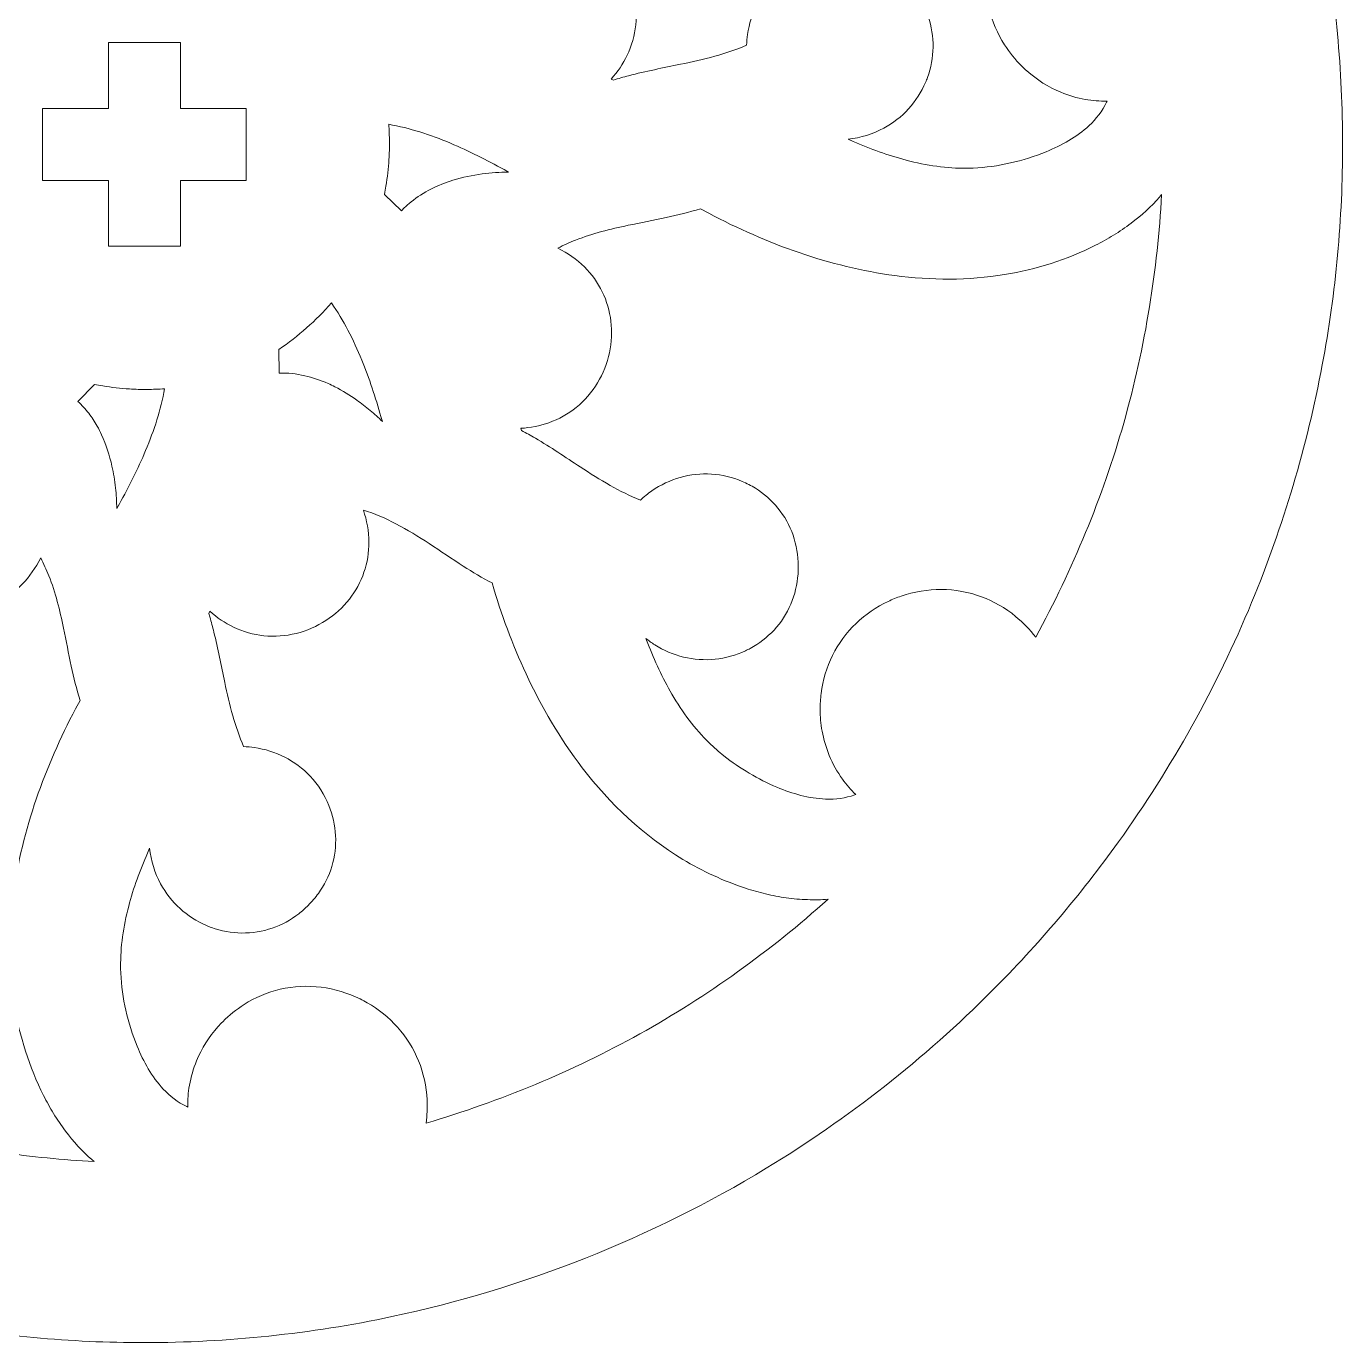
# Model space of a CAD drawing. Header units: millimetres. Extents: x -1799 to 1800, y -574 to 576.
# Drawn here: x 538.3 to 648.1, y -516.1 to -406.3 of the extents above; entities that cross this region are included whole.
import ezdxf

# ---------------------------------------------------------------- set-up
doc = ezdxf.new("R2010")
doc.units = ezdxf.units.MM
doc.header["$MEASUREMENT"] = 0
doc.layers.add('Layer 1', color=7, linetype='Continuous')

msp = doc.modelspace()

# ---------------------------------------------------------------- linework, layer by layer
at = {"layer": 'Layer 1', "color": 250, "lineweight": 20}
for points, knots in [([(466.8583, -357.9063), (462.413, -364.1002), (458.6554, -370.8488), (455.7357, -377.8915), (455.7357, -377.8915), (453.0952, -384.2611), (451.1089, -390.9419), (449.8415, -397.7197), (449.8415, -397.7197), (448.709, -403.7761), (448.1392, -409.9643), (448.1431, -416.1257), (448.1431, -416.1257), (448.147, -422.2782), (448.7227, -428.4564), (449.8566, -434.5035), (449.8566, -434.5035), (451.1328, -441.3094), (453.1302, -448.0177), (455.7841, -454.4134), (455.7841, -454.4134), (458.6612, -461.347), (462.3461, -467.9963), (466.7009, -474.1108), (466.7009, -474.1108), (469.9316, -478.647), (473.5552, -482.9271), (477.4956, -486.8626), (477.4956, -486.8626), (481.3402, -490.7023), (485.5095, -494.2425), (489.9239, -497.4107), (489.9239, -497.4107), (496.1177, -501.8559), (502.8663, -505.6134), (509.9089, -508.533), (509.9089, -508.533), (516.2785, -511.1736), (522.9594, -513.1598), (529.7371, -514.4272), (529.7371, -514.4272), (535.7935, -515.5598), (541.9817, -516.1296), (548.1431, -516.1257), (548.1431, -516.1257), (555.0676, -516.1213), (562.0287, -515.3909), (568.8031, -513.9567), (568.8031, -513.9567), (579.761, -511.6368), (590.4695, -507.3929), (600.0418, -501.5767), (600.0418, -501.5767), (606.8669, -497.4297), (613.2364, -492.4238), (618.8799, -486.7732), (618.8799, -486.7732), (622.7201, -482.9281), (626.2607, -478.7584), (629.4291, -474.3433), (629.4291, -474.3433), (633.8739, -468.1499), (637.631, -461.4019), (640.5504, -454.3599), (640.5504, -454.3599), (643.191, -447.9903), (645.1772, -441.3095), (646.4446, -434.5318), (646.4446, -434.5318), (647.5772, -428.4753), (648.147, -422.2871), (648.1431, -416.1257), (648.1431, -416.1257), (648.1392, -409.9731), (647.5635, -403.7949), (646.4296, -397.7478), (646.4296, -397.7478), (645.1534, -390.9419), (643.156, -384.2337), (640.502, -377.8379), (640.502, -377.8379), (637.6248, -370.9041), (633.9397, -364.2544), (629.5846, -358.1396), (629.5846, -358.1396), (626.3541, -353.6038), (622.7307, -349.324), (618.7906, -345.3889), (618.7906, -345.3889), (614.9463, -341.5494), (610.7774, -338.0095), (606.3633, -334.8415), (606.3633, -334.8415), (600.1692, -330.396), (593.4203, -326.6382), (586.3772, -323.7184), (586.3772, -323.7184), (580.0077, -321.0778), (573.3269, -319.0915), (566.5491, -317.8241), (566.5491, -317.8241), (560.4927, -316.6916), (554.3045, -316.1218), (548.1431, -316.1257), (548.1431, -316.1257), (541.9906, -316.1295), (535.8124, -316.7053), (529.7653, -317.8392), (529.7653, -317.8392), (522.9594, -319.1154), (516.2511, -321.1128), (509.8554, -323.7667), (509.8554, -323.7667), (502.9215, -326.644), (496.2718, -330.3291), (490.157, -334.6842), (490.157, -334.6842), (485.6211, -337.9148), (481.3414, -341.5381), (477.4062, -345.4783), (477.4062, -345.4783), (473.5665, -349.3228), (470.0264, -353.4919), (466.8583, -357.9063)], [0, 0, 0, 0, 0.03125, 0.03125, 0.03125, 0.03125, 0.0625, 0.0625, 0.0625, 0.0625, 0.09375, 0.09375, 0.09375, 0.09375, 0.125, 0.125, 0.125, 0.125, 0.15625, 0.15625, 0.15625, 0.15625, 0.1875, 0.1875, 0.1875, 0.1875, 0.21875, 0.21875, 0.21875, 0.21875, 0.25, 0.25, 0.25, 0.25, 0.28125, 0.28125, 0.28125, 0.28125, 0.3125, 0.3125, 0.3125, 0.3125, 0.34375, 0.34375, 0.34375, 0.34375, 0.375, 0.375, 0.375, 0.375, 0.40625, 0.40625, 0.40625, 0.40625, 0.4375, 0.4375, 0.4375, 0.4375, 0.46875, 0.46875, 0.46875, 0.46875, 0.5, 0.5, 0.5, 0.5, 0.53125, 0.53125, 0.53125, 0.53125, 0.5625, 0.5625, 0.5625, 0.5625, 0.59375, 0.59375, 0.59375, 0.59375, 0.625, 0.625, 0.625, 0.625, 0.65625, 0.65625, 0.65625, 0.65625, 0.6875, 0.6875, 0.6875, 0.6875, 0.71875, 0.71875, 0.71875, 0.71875, 0.75, 0.75, 0.75, 0.75, 0.78125, 0.78125, 0.78125, 0.78125, 0.8125, 0.8125, 0.8125, 0.8125, 0.84375, 0.84375, 0.84375, 0.84375, 0.875, 0.875, 0.875, 0.875, 0.90625, 0.90625, 0.90625, 0.90625, 0.9375, 0.9375, 0.9375, 0.9375, 1, 1, 1, 1]), ([(584.7444, -387.1118), (587.3326, -386.3544), (589.8769, -385.4149), (592.3213, -384.2761), (592.3213, -384.2761), (595.0819, -382.99), (597.7424, -381.4349), (600.1602, -379.5832), (600.1602, -379.5832), (603.1649, -377.2818), (605.8587, -374.4356), (607.8097, -371.1925), (607.8097, -371.1925), (608.8003, -369.5457), (609.6149, -367.7792), (610.2195, -365.9551), (610.2195, -365.9551), (610.4004, -365.4092), (610.5595, -364.8556), (610.6936, -364.2965), (610.6936, -364.2965), (610.8316, -363.7208), (610.9434, -363.1381), (611.0253, -362.5518), (611.0253, -362.5518), (611.1756, -361.4746), (611.2248, -360.3768), (611.1539, -359.2915), (611.1539, -359.2915), (611.1539, -359.2915), (611.137, -359.0605), (611.137, -359.0605), (611.137, -359.0605), (613.2315, -361.4034), (615.2124, -363.854), (617.0525, -366.4017), (617.0525, -366.4017), (618.9912, -369.086), (620.7792, -371.8864), (622.3923, -374.7781), (622.3923, -374.7781), (623.9991, -377.6584), (625.4378, -380.6387), (626.6987, -383.6864), (626.6987, -383.6864), (627.9051, -386.6026), (628.9527, -389.5888), (629.8456, -392.6158), (629.8456, -392.6158), (629.1702, -392.528), (628.4839, -392.4992), (627.8039, -392.5377), (627.8039, -392.5377), (626.7017, -392.6), (625.5935, -392.8458), (624.5736, -393.2685), (624.5736, -393.2685), (623.5527, -393.6915), (622.5932, -394.3024), (621.7735, -395.0436), (621.7735, -395.0436), (620.9665, -395.7733), (620.2722, -396.6471), (619.7373, -397.5945), (619.7373, -397.5945), (619.6401, -397.7665), (619.5479, -397.9413), (619.4608, -398.1186), (619.4608, -398.1186), (618.9603, -399.1365), (618.6233, -400.2523), (618.4825, -401.3778), (618.4825, -401.3778), (618.3416, -402.505), (618.3955, -403.6743), (618.6498, -404.7814), (618.6498, -404.7814), (618.8951, -405.8492), (619.3345, -406.8877), (619.924, -407.8113), (619.924, -407.8113), (620.3329, -408.452), (620.8184, -409.0484), (621.3562, -409.5856), (621.3562, -409.5856), (621.4973, -409.7264), (621.6426, -409.8632), (621.7918, -409.9955), (621.7918, -409.9955), (622.6253, -410.7345), (623.5946, -411.3431), (624.6233, -411.7706), (624.6233, -411.7706), (625.2791, -412.0432), (625.9685, -412.2467), (626.6678, -412.3702), (626.6678, -412.3702), (627.2646, -412.4756), (627.8746, -412.5238), (628.4805, -412.5106), (628.4805, -412.5106), (628.4805, -412.5106), (628.4422, -412.5956), (628.4422, -412.5956), (628.4422, -412.5956), (628.1005, -413.3361), (627.5756, -414.0005), (626.9784, -414.5557), (626.9784, -414.5557), (625.957, -415.5052), (624.6958, -416.2032), (623.4055, -416.7318), (623.4055, -416.7318), (621.4786, -417.5212), (619.3902, -418.0015), (617.3103, -418.1005), (617.3103, -418.1005), (617.1383, -418.1087), (616.9662, -418.1138), (616.7941, -418.1153), (616.7941, -418.1153), (615.9527, -418.1225), (615.1089, -418.0657), (614.275, -417.9534), (614.275, -417.9534), (613.4125, -417.8372), (612.5568, -417.6615), (611.7153, -417.4397), (611.7153, -417.4397), (610.2025, -417.041), (608.7275, -416.4924), (607.2927, -415.8686), (607.2927, -415.8686), (607.2927, -415.8686), (606.8881, -415.6904), (606.8881, -415.6904), (606.8881, -415.6904), (607.9142, -415.5712), (608.9385, -415.2617), (609.8479, -414.7718), (609.8479, -414.7718), (610.6182, -414.3568), (611.3275, -413.8028), (611.9163, -413.1557), (611.9163, -413.1557), (612.5051, -412.5087), (612.9904, -411.7516), (613.3336, -410.9469), (613.3336, -410.9469), (613.3906, -410.8133), (613.4439, -410.678), (613.4934, -410.5414), (613.4934, -410.5414), (613.7858, -409.7348), (613.9469, -408.8678), (613.959, -408.0099), (613.959, -408.0099), (613.9711, -407.1511), (613.8328, -406.2775), (613.5533, -405.4653), (613.5533, -405.4653), (613.2805, -404.6721), (612.8659, -403.9171), (612.3517, -403.2544), (612.3517, -403.2544), (612.1358, -402.9762), (611.9013, -402.7117), (611.6522, -402.4629), (611.6522, -402.4629), (611.3417, -402.1528), (611.0067, -401.8653), (610.6512, -401.608), (610.6512, -401.608), (609.971, -401.1155), (609.2004, -400.7274), (608.3969, -400.4833), (608.3969, -400.4833), (607.572, -400.2326), (606.6904, -400.1268), (605.8294, -400.1711), (605.8294, -400.1711), (604.9695, -400.2154), (604.106, -400.4093), (603.3078, -400.7326), (603.3078, -400.7326), (602.413, -401.0951), (601.5718, -401.6328), (600.8685, -402.2944), (600.8685, -402.2944), (600.2237, -402.901), (599.6762, -403.6297), (599.2739, -404.4184), (599.2739, -404.4184), (598.8722, -405.2057), (598.6046, -406.0733), (598.4798, -406.9483), (598.4798, -406.9483), (598.4373, -407.2467), (598.4106, -407.5478), (598.3989, -407.849), (598.3989, -407.849), (597.5411, -408.2188), (596.6505, -408.5153), (595.7503, -408.7648), (595.7503, -408.7648), (594.8037, -409.0272), (593.8435, -409.2393), (592.8818, -409.4393), (592.8818, -409.4393), (591.4348, -409.7403), (589.9805, -410.0144), (588.5516, -410.3922), (588.5516, -410.3922), (588.1261, -410.5047), (587.7027, -410.6265), (587.2835, -410.7607), (587.2835, -410.7607), (587.2835, -410.7607), (587.1095, -410.6669), (587.1095, -410.6669), (587.1095, -410.6669), (587.6334, -410.071), (588.0859, -409.4008), (588.4272, -408.6845), (588.4272, -408.6845), (588.8041, -407.8936), (589.0521, -407.027), (589.144, -406.1557), (589.144, -406.1557), (589.2386, -405.258), (589.1711, -404.3306), (588.9541, -403.4545), (588.9541, -403.4545), (588.7373, -402.5793), (588.3666, -401.73), (587.8753, -400.974), (587.8753, -400.974), (587.3964, -400.2373), (586.7898, -399.5692), (586.0989, -399.0263), (586.0989, -399.0263), (585.4295, -398.5004), (584.6623, -398.0791), (583.8571, -397.8027), (583.8571, -397.8027), (583.0522, -397.5264), (582.1881, -397.3886), (581.3371, -397.3936), (581.3371, -397.3936), (580.435, -397.3988), (579.5253, -397.563), (578.6689, -397.8467), (578.6689, -397.8467), (578.9556, -396.9119), (579.3475, -396.0071), (579.7985, -395.1396), (579.7985, -395.1396), (580.2968, -394.1812), (580.8685, -393.2612), (581.4595, -392.357), (581.4595, -392.357), (582.0809, -391.4061), (582.7254, -390.4702), (583.3384, -389.5138), (583.3384, -389.5138), (583.8391, -388.7327), (584.3195, -387.9365), (584.7444, -387.1118)], [0, 0, 0, 0, 0.01470588, 0.01470588, 0.01470588, 0.01470588, 0.02941176, 0.02941176, 0.02941176, 0.02941176, 0.04411765, 0.04411765, 0.04411765, 0.04411765, 0.05882353, 0.05882353, 0.05882353, 0.05882353, 0.07352941, 0.07352941, 0.07352941, 0.07352941, 0.08823529, 0.08823529, 0.08823529, 0.08823529, 0.10294118, 0.10294118, 0.10294118, 0.10294118, 0.11764706, 0.11764706, 0.11764706, 0.11764706, 0.13235294, 0.13235294, 0.13235294, 0.13235294, 0.14705882, 0.14705882, 0.14705882, 0.14705882, 0.16176471, 0.16176471, 0.16176471, 0.16176471, 0.17647059, 0.17647059, 0.17647059, 0.17647059, 0.19117647, 0.19117647, 0.19117647, 0.19117647, 0.20588235, 0.20588235, 0.20588235, 0.20588235, 0.22058824, 0.22058824, 0.22058824, 0.22058824, 0.23529412, 0.23529412, 0.23529412, 0.23529412, 0.25, 0.25, 0.25, 0.25, 0.26470588, 0.26470588, 0.26470588, 0.26470588, 0.27941176, 0.27941176, 0.27941176, 0.27941176, 0.29411765, 0.29411765, 0.29411765, 0.29411765, 0.30882353, 0.30882353, 0.30882353, 0.30882353, 0.32352941, 0.32352941, 0.32352941, 0.32352941, 0.33823529, 0.33823529, 0.33823529, 0.33823529, 0.35294118, 0.35294118, 0.35294118, 0.35294118, 0.36764706, 0.36764706, 0.36764706, 0.36764706, 0.38235294, 0.38235294, 0.38235294, 0.38235294, 0.39705882, 0.39705882, 0.39705882, 0.39705882, 0.41176471, 0.41176471, 0.41176471, 0.41176471, 0.42647059, 0.42647059, 0.42647059, 0.42647059, 0.44117647, 0.44117647, 0.44117647, 0.44117647, 0.45588235, 0.45588235, 0.45588235, 0.45588235, 0.47058824, 0.47058824, 0.47058824, 0.47058824, 0.48529412, 0.48529412, 0.48529412, 0.48529412, 0.5, 0.5, 0.5, 0.5, 0.51470588, 0.51470588, 0.51470588, 0.51470588, 0.52941176, 0.52941176, 0.52941176, 0.52941176, 0.54411765, 0.54411765, 0.54411765, 0.54411765, 0.55882353, 0.55882353, 0.55882353, 0.55882353, 0.57352941, 0.57352941, 0.57352941, 0.57352941, 0.58823529, 0.58823529, 0.58823529, 0.58823529, 0.60294118, 0.60294118, 0.60294118, 0.60294118, 0.61764706, 0.61764706, 0.61764706, 0.61764706, 0.63235294, 0.63235294, 0.63235294, 0.63235294, 0.64705882, 0.64705882, 0.64705882, 0.64705882, 0.66176471, 0.66176471, 0.66176471, 0.66176471, 0.67647059, 0.67647059, 0.67647059, 0.67647059, 0.69117647, 0.69117647, 0.69117647, 0.69117647, 0.70588235, 0.70588235, 0.70588235, 0.70588235, 0.72058824, 0.72058824, 0.72058824, 0.72058824, 0.73529412, 0.73529412, 0.73529412, 0.73529412, 0.75, 0.75, 0.75, 0.75, 0.76470588, 0.76470588, 0.76470588, 0.76470588, 0.77941176, 0.77941176, 0.77941176, 0.77941176, 0.79411765, 0.79411765, 0.79411765, 0.79411765, 0.80882353, 0.80882353, 0.80882353, 0.80882353, 0.82352941, 0.82352941, 0.82352941, 0.82352941, 0.83823529, 0.83823529, 0.83823529, 0.83823529, 0.85294118, 0.85294118, 0.85294118, 0.85294118, 0.86764706, 0.86764706, 0.86764706, 0.86764706, 0.88235294, 0.88235294, 0.88235294, 0.88235294, 0.89705882, 0.89705882, 0.89705882, 0.89705882, 0.91176471, 0.91176471, 0.91176471, 0.91176471, 0.92647059, 0.92647059, 0.92647059, 0.92647059, 0.94117647, 0.94117647, 0.94117647, 0.94117647, 0.95588235, 0.95588235, 0.95588235, 0.95588235, 0.97058824, 0.97058824, 0.97058824, 0.97058824, 1, 1, 1, 1]), ([(539.6431, -413.1257), (539.6431, -413.1257), (545.1431, -413.1257), (545.1431, -413.1257), (545.1431, -413.1257), (545.1431, -413.1257), (545.1431, -407.6257), (545.1431, -407.6257), (545.1431, -407.6257), (545.1431, -407.6257), (551.1431, -407.6257), (551.1431, -407.6257), (551.1431, -407.6257), (551.1431, -407.6257), (551.1431, -413.1257), (551.1431, -413.1257), (551.1431, -413.1257), (551.1431, -413.1257), (556.6431, -413.1257), (556.6431, -413.1257), (556.6431, -413.1257), (556.6431, -413.1257), (556.6431, -419.1257), (556.6431, -419.1257), (556.6431, -419.1257), (556.6431, -419.1257), (551.1431, -419.1257), (551.1431, -419.1257), (551.1431, -419.1257), (551.1431, -419.1257), (551.1431, -424.6257), (551.1431, -424.6257), (551.1431, -424.6257), (551.1431, -424.6257), (545.1431, -424.6257), (545.1431, -424.6257), (545.1431, -424.6257), (545.1431, -424.6257), (545.1431, -419.1257), (545.1431, -419.1257), (545.1431, -419.1257), (545.1431, -419.1257), (539.6431, -419.1257), (539.6431, -419.1257), (539.6431, -419.1257), (539.6431, -419.1257), (539.6431, -413.1257), (539.6431, -413.1257)], [0, 0, 0, 0, 0.07692308, 0.07692308, 0.07692308, 0.07692308, 0.15384615, 0.15384615, 0.15384615, 0.15384615, 0.23076923, 0.23076923, 0.23076923, 0.23076923, 0.30769231, 0.30769231, 0.30769231, 0.30769231, 0.38461538, 0.38461538, 0.38461538, 0.38461538, 0.46153846, 0.46153846, 0.46153846, 0.46153846, 0.53846154, 0.53846154, 0.53846154, 0.53846154, 0.61538462, 0.61538462, 0.61538462, 0.61538462, 0.69230769, 0.69230769, 0.69230769, 0.69230769, 0.76923077, 0.76923077, 0.76923077, 0.76923077, 0.84615385, 0.84615385, 0.84615385, 0.84615385, 1, 1, 1, 1]), ([(568.5309, -414.4454), (569.407, -414.6042), (570.2738, -414.8214), (571.1243, -415.0845), (571.1243, -415.0845), (571.9949, -415.3539), (572.8512, -415.6719), (573.6916, -416.0245), (573.6916, -416.0245), (575.2231, -416.6669), (576.7064, -417.4249), (578.1623, -418.2243), (578.1623, -418.2243), (578.1623, -418.2243), (578.5354, -418.4304), (578.5354, -418.4304), (578.5354, -418.4304), (577.8012, -418.4441), (577.0663, -418.494), (576.3383, -418.5898), (576.3383, -418.5898), (575.5073, -418.6992), (574.6804, -418.8693), (573.8798, -419.1174), (573.8798, -419.1174), (572.631, -419.5043), (571.4162, -420.102), (570.3969, -420.9207), (570.3969, -420.9207), (570.1985, -421.08), (570.0067, -421.2477), (569.8225, -421.4233), (569.8225, -421.4233), (569.8225, -421.4233), (569.5934, -421.6725), (569.5934, -421.6725), (569.5934, -421.6725), (569.5934, -421.6725), (568.1711, -420.2966), (568.1711, -420.2966), (568.1711, -420.2966), (568.2173, -420.0635), (568.2599, -419.8296), (568.2988, -419.5952), (568.2988, -419.5952), (568.4203, -418.863), (568.5057, -418.1238), (568.5521, -417.3831), (568.5521, -417.3831), (568.583, -416.8902), (568.5967, -416.396), (568.5929, -415.9022), (568.5929, -415.9022), (568.5892, -415.4162), (568.5685, -414.93), (568.5309, -414.4454)], [0, 0, 0, 0, 0.06666667, 0.06666667, 0.06666667, 0.06666667, 0.13333333, 0.13333333, 0.13333333, 0.13333333, 0.2, 0.2, 0.2, 0.2, 0.26666667, 0.26666667, 0.26666667, 0.26666667, 0.33333333, 0.33333333, 0.33333333, 0.33333333, 0.4, 0.4, 0.4, 0.4, 0.46666667, 0.46666667, 0.46666667, 0.46666667, 0.53333333, 0.53333333, 0.53333333, 0.53333333, 0.6, 0.6, 0.6, 0.6, 0.66666667, 0.66666667, 0.66666667, 0.66666667, 0.73333333, 0.73333333, 0.73333333, 0.73333333, 0.8, 0.8, 0.8, 0.8, 0.86666667, 0.86666667, 0.86666667, 0.86666667, 1, 1, 1, 1]), ([(584.185, -438.0678), (584.8866, -437.5), (585.4947, -436.7966), (585.9608, -436.0236), (585.9608, -436.0236), (586.4263, -435.2516), (586.7648, -434.389), (586.9519, -433.5071), (586.9519, -433.5071), (587.1342, -432.6479), (587.1778, -431.7471), (587.0732, -430.875), (587.0732, -430.875), (586.9719, -430.0296), (586.7274, -429.1892), (586.3535, -428.4242), (586.3535, -428.4242), (585.9798, -427.6596), (585.4662, -426.9509), (584.861, -426.3525), (584.861, -426.3525), (584.2192, -425.7181), (583.4596, -425.1907), (582.6533, -424.7855), (582.6533, -424.7855), (583.1321, -424.5315), (583.6271, -424.3066), (584.131, -424.1071), (584.131, -424.1071), (585.5403, -423.5494), (587.025, -423.188), (588.5084, -422.8771), (588.5084, -422.8771), (589.5646, -422.6558), (590.6259, -422.4588), (591.6809, -422.2314), (591.6809, -422.2314), (592.6433, -422.024), (593.6024, -421.7909), (594.54, -421.4908), (594.54, -421.4908), (594.54, -421.4908), (595.2392, -421.8671), (595.2392, -421.8671), (595.2392, -421.8671), (600.0625, -424.4208), (605.3539, -426.3505), (610.7642, -427.0679), (610.7642, -427.0679), (613.7936, -427.4696), (616.9157, -427.4838), (619.9317, -426.9909), (619.9317, -426.9909), (622.5526, -426.5626), (625.1406, -425.7363), (627.5138, -424.5444), (627.5138, -424.5444), (628.0273, -424.2864), (628.5309, -424.0077), (629.0208, -423.7075), (629.0208, -423.7075), (629.526, -423.3979), (630.0176, -423.0648), (630.4904, -422.7079), (630.4904, -422.7079), (631.3515, -422.058), (632.1565, -421.3232), (632.8687, -420.513), (632.8687, -420.513), (632.8687, -420.513), (633.0377, -420.3174), (633.0377, -420.3174), (633.0377, -420.3174), (632.8605, -423.4551), (632.5261, -426.5887), (632.0234, -429.691), (632.0234, -429.691), (631.494, -432.9577), (630.7759, -436.1997), (629.8703, -439.3827), (629.8703, -439.3827), (628.108, -445.5773), (625.6059, -451.597), (622.5296, -457.2553), (622.5296, -457.2553), (622.5296, -457.2553), (622.5273, -457.2596), (622.5273, -457.2596), (622.5273, -457.2596), (622.0337, -456.6191), (621.4689, -456.0262), (620.8453, -455.5113), (620.8453, -455.5113), (620.0011, -454.8142), (619.0277, -454.2483), (618.0004, -453.8696), (618.0004, -453.8696), (616.937, -453.4775), (615.7869, -453.2745), (614.6536, -453.2703), (614.6536, -453.2703), (613.5219, -453.2661), (612.3748, -453.4576), (611.3037, -453.823), (611.3037, -453.823), (610.9298, -453.9505), (610.5626, -454.0996), (610.2057, -454.2689), (610.2057, -454.2689), (609.2307, -454.7313), (608.3169, -455.3554), (607.5371, -456.1012), (607.5371, -456.1012), (606.7379, -456.8656), (606.0595, -457.7804), (605.5662, -458.7703), (605.5662, -458.7703), (605.0735, -459.759), (604.753, -460.8493), (604.6174, -461.9457), (604.6174, -461.9457), (604.5631, -462.3848), (604.5369, -462.8281), (604.5372, -463.2706), (604.5372, -463.2706), (604.5376, -463.8773), (604.5933, -464.4864), (604.7023, -465.0833), (604.7023, -465.0833), (604.8298, -465.7814), (605.0316, -466.4699), (605.3025, -467.1257), (605.3025, -467.1257), (605.5903, -467.8227), (605.9601, -468.4916), (606.401, -469.1034), (606.401, -469.1034), (606.7297, -469.5593), (607.1007, -469.9877), (607.5065, -470.3766), (607.5065, -470.3766), (607.5065, -470.3766), (607.4188, -470.4097), (607.4188, -470.4097), (607.4188, -470.4097), (606.6538, -470.6916), (605.813, -470.7903), (604.9982, -470.7606), (604.9982, -470.7606), (603.6046, -470.7097), (602.2193, -470.3115), (600.933, -469.7729), (600.933, -469.7729), (599.3484, -469.1093), (597.847, -468.2106), (596.4996, -467.145), (596.4996, -467.145), (596.0755, -466.8097), (595.6654, -466.4551), (595.2799, -466.0762), (595.2799, -466.0762), (594.6798, -465.4863), (594.1233, -464.8495), (593.6131, -464.1804), (593.6131, -464.1804), (593.0854, -463.4884), (592.6045, -462.759), (592.1663, -462.007), (592.1663, -462.007), (591.3785, -460.6554), (590.7235, -459.2245), (590.1499, -457.769), (590.1499, -457.769), (590.1499, -457.769), (589.9898, -457.3566), (589.9898, -457.3566), (589.9898, -457.3566), (590.2283, -457.5453), (590.4768, -457.7221), (590.7338, -457.8848), (590.7338, -457.8848), (591.4701, -458.3508), (592.2915, -458.7051), (593.1384, -458.9103), (593.1384, -458.9103), (593.9919, -459.1171), (594.8933, -459.1779), (595.7669, -459.0884), (595.7669, -459.0884), (596.6402, -458.9989), (597.51, -458.7576), (598.3049, -458.3849), (598.3049, -458.3849), (598.4378, -458.3226), (598.5691, -458.2565), (598.6983, -458.1868), (598.6983, -458.1868), (599.4354, -457.7894), (600.1171, -457.2654), (600.6873, -456.652), (600.6873, -456.652), (601.2726, -456.0225), (601.7553, -455.2805), (602.0922, -454.4898), (602.0922, -454.4898), (602.4286, -453.7006), (602.6287, -452.8421), (602.6902, -451.9864), (602.6902, -451.9864), (602.7049, -451.7821), (602.712, -451.5771), (602.7119, -451.3724), (602.7119, -451.3724), (602.7119, -451.3724), (602.7116, -451.3002), (602.7116, -451.3002), (602.7116, -451.3002), (602.7039, -450.4362), (602.5621, -449.5608), (602.2789, -448.7445), (602.2789, -448.7445), (601.995, -447.9261), (601.5608, -447.1461), (601.0138, -446.4743), (601.0138, -446.4743), (600.4859, -445.8261), (599.84, -445.2603), (599.1308, -444.8177), (599.1308, -444.8177), (598.7818, -444.5999), (598.4145, -444.4092), (598.0357, -444.2488), (598.0357, -444.2488), (597.2277, -443.9066), (596.35, -443.6977), (595.4744, -443.6408), (595.4744, -443.6408), (594.5983, -443.5839), (593.6999, -443.6785), (592.8553, -443.918), (592.8553, -443.918), (592.0206, -444.1548), (591.217, -444.5393), (590.5028, -445.032), (590.5028, -445.032), (590.1618, -445.2673), (589.8376, -445.5286), (589.5336, -445.8101), (589.5336, -445.8101), (588.6653, -445.465), (587.8258, -445.0449), (587.0126, -444.5848), (587.0126, -444.5848), (586.1576, -444.101), (585.3284, -443.572), (584.5068, -443.0334), (584.5068, -443.0334), (583.2707, -442.2231), (582.0483, -441.3884), (580.7708, -440.645), (580.7708, -440.645), (580.3902, -440.4235), (580.0046, -440.2102), (579.6132, -440.0085), (579.6132, -440.0085), (579.6132, -440.0085), (579.5565, -439.8192), (579.5565, -439.8192), (579.5565, -439.8192), (580.3483, -439.7682), (581.1421, -439.6142), (581.89, -439.3491), (581.89, -439.3491), (582.7158, -439.0563), (583.5039, -438.6189), (584.185, -438.0678)], [0, 0, 0, 0, 0.01428571, 0.01428571, 0.01428571, 0.01428571, 0.02857143, 0.02857143, 0.02857143, 0.02857143, 0.04285714, 0.04285714, 0.04285714, 0.04285714, 0.05714286, 0.05714286, 0.05714286, 0.05714286, 0.07142857, 0.07142857, 0.07142857, 0.07142857, 0.08571429, 0.08571429, 0.08571429, 0.08571429, 0.1, 0.1, 0.1, 0.1, 0.11428571, 0.11428571, 0.11428571, 0.11428571, 0.12857143, 0.12857143, 0.12857143, 0.12857143, 0.14285714, 0.14285714, 0.14285714, 0.14285714, 0.15714286, 0.15714286, 0.15714286, 0.15714286, 0.17142857, 0.17142857, 0.17142857, 0.17142857, 0.18571429, 0.18571429, 0.18571429, 0.18571429, 0.2, 0.2, 0.2, 0.2, 0.21428571, 0.21428571, 0.21428571, 0.21428571, 0.22857143, 0.22857143, 0.22857143, 0.22857143, 0.24285714, 0.24285714, 0.24285714, 0.24285714, 0.25714286, 0.25714286, 0.25714286, 0.25714286, 0.27142857, 0.27142857, 0.27142857, 0.27142857, 0.28571429, 0.28571429, 0.28571429, 0.28571429, 0.3, 0.3, 0.3, 0.3, 0.31428571, 0.31428571, 0.31428571, 0.31428571, 0.32857143, 0.32857143, 0.32857143, 0.32857143, 0.34285714, 0.34285714, 0.34285714, 0.34285714, 0.35714286, 0.35714286, 0.35714286, 0.35714286, 0.37142857, 0.37142857, 0.37142857, 0.37142857, 0.38571429, 0.38571429, 0.38571429, 0.38571429, 0.4, 0.4, 0.4, 0.4, 0.41428571, 0.41428571, 0.41428571, 0.41428571, 0.42857143, 0.42857143, 0.42857143, 0.42857143, 0.44285714, 0.44285714, 0.44285714, 0.44285714, 0.45714286, 0.45714286, 0.45714286, 0.45714286, 0.47142857, 0.47142857, 0.47142857, 0.47142857, 0.48571429, 0.48571429, 0.48571429, 0.48571429, 0.5, 0.5, 0.5, 0.5, 0.51428571, 0.51428571, 0.51428571, 0.51428571, 0.52857143, 0.52857143, 0.52857143, 0.52857143, 0.54285714, 0.54285714, 0.54285714, 0.54285714, 0.55714286, 0.55714286, 0.55714286, 0.55714286, 0.57142857, 0.57142857, 0.57142857, 0.57142857, 0.58571429, 0.58571429, 0.58571429, 0.58571429, 0.6, 0.6, 0.6, 0.6, 0.61428571, 0.61428571, 0.61428571, 0.61428571, 0.62857143, 0.62857143, 0.62857143, 0.62857143, 0.64285714, 0.64285714, 0.64285714, 0.64285714, 0.65714286, 0.65714286, 0.65714286, 0.65714286, 0.67142857, 0.67142857, 0.67142857, 0.67142857, 0.68571429, 0.68571429, 0.68571429, 0.68571429, 0.7, 0.7, 0.7, 0.7, 0.71428571, 0.71428571, 0.71428571, 0.71428571, 0.72857143, 0.72857143, 0.72857143, 0.72857143, 0.74285714, 0.74285714, 0.74285714, 0.74285714, 0.75714286, 0.75714286, 0.75714286, 0.75714286, 0.77142857, 0.77142857, 0.77142857, 0.77142857, 0.78571429, 0.78571429, 0.78571429, 0.78571429, 0.8, 0.8, 0.8, 0.8, 0.81428571, 0.81428571, 0.81428571, 0.81428571, 0.82857143, 0.82857143, 0.82857143, 0.82857143, 0.84285714, 0.84285714, 0.84285714, 0.84285714, 0.85714286, 0.85714286, 0.85714286, 0.85714286, 0.87142857, 0.87142857, 0.87142857, 0.87142857, 0.88571429, 0.88571429, 0.88571429, 0.88571429, 0.9, 0.9, 0.9, 0.9, 0.91428571, 0.91428571, 0.91428571, 0.91428571, 0.92857143, 0.92857143, 0.92857143, 0.92857143, 0.94285714, 0.94285714, 0.94285714, 0.94285714, 0.95714286, 0.95714286, 0.95714286, 0.95714286, 0.97142857, 0.97142857, 0.97142857, 0.97142857, 1, 1, 1, 1]), ([(559.3887, -435.2156), (559.3887, -435.2156), (559.3576, -433.2364), (559.3576, -433.2364), (559.3576, -433.2364), (560.9952, -432.1246), (562.4405, -430.8471), (563.7475, -429.3537), (563.7475, -429.3537), (564.2547, -430.0855), (564.714, -430.8521), (565.1294, -431.6397), (565.1294, -431.6397), (565.5545, -432.4457), (565.9351, -433.2761), (566.2801, -434.1195), (566.2801, -434.1195), (566.9093, -435.6578), (567.4224, -437.2438), (567.8868, -438.8396), (567.8868, -438.8396), (567.8868, -438.8396), (568.004, -439.2461), (568.004, -439.2461), (568.004, -439.2461), (567.6758, -438.9298), (567.3372, -438.6239), (566.988, -438.3311), (566.988, -438.3311), (566.6261, -438.0277), (566.2522, -437.7381), (565.8667, -437.4653), (565.8667, -437.4653), (565.2862, -437.0545), (564.6773, -436.6809), (564.0464, -436.3527), (564.0464, -436.3527), (563.8547, -436.2529), (563.6608, -436.1572), (563.465, -436.0657), (563.465, -436.0657), (562.8348, -435.8045), (562.1858, -435.5792), (561.5211, -435.4259), (561.5211, -435.4259), (561.1724, -435.3455), (560.8183, -435.2848), (560.4623, -435.2485), (560.4623, -435.2485), (560.1061, -435.2122), (559.7464, -435.2004), (559.3887, -435.2156)], [0, 0, 0, 0, 0.07142857, 0.07142857, 0.07142857, 0.07142857, 0.14285714, 0.14285714, 0.14285714, 0.14285714, 0.21428571, 0.21428571, 0.21428571, 0.21428571, 0.28571429, 0.28571429, 0.28571429, 0.28571429, 0.35714286, 0.35714286, 0.35714286, 0.35714286, 0.42857143, 0.42857143, 0.42857143, 0.42857143, 0.5, 0.5, 0.5, 0.5, 0.57142857, 0.57142857, 0.57142857, 0.57142857, 0.64285714, 0.64285714, 0.64285714, 0.64285714, 0.71428571, 0.71428571, 0.71428571, 0.71428571, 0.78571429, 0.78571429, 0.78571429, 0.78571429, 0.85714286, 0.85714286, 0.85714286, 0.85714286, 1, 1, 1, 1]), ([(545.8384, -446.5181), (545.8275, -445.9369), (545.7932, -445.3555), (545.7303, -444.7777), (545.7303, -444.7777), (545.6644, -444.1727), (545.567, -443.5701), (545.433, -442.9764), (545.433, -442.9764), (545.2303, -442.0778), (544.941, -441.1934), (544.562, -440.3538), (544.562, -440.3538), (544.4523, -440.1109), (544.3351, -439.8712), (544.2107, -439.6356), (544.2107, -439.6356), (543.9918, -439.2663), (543.7557, -438.9059), (543.4947, -438.565), (543.4947, -438.565), (543.3592, -438.3881), (543.2168, -438.2162), (543.0672, -438.051), (543.0672, -438.051), (542.9176, -437.8857), (542.7605, -437.7269), (542.5964, -437.5761), (542.5964, -437.5761), (542.5964, -437.5761), (543.9721, -436.1537), (543.9721, -436.1537), (543.9721, -436.1537), (544.2052, -436.1998), (544.439, -436.2424), (544.6735, -436.2813), (544.6735, -436.2813), (545.4057, -436.4028), (546.1449, -436.4883), (546.8856, -436.5347), (546.8856, -436.5347), (547.3785, -436.5657), (547.8727, -436.5794), (548.3665, -436.5756), (548.3665, -436.5756), (548.8526, -436.5719), (549.3388, -436.5511), (549.8234, -436.5135), (549.8234, -436.5135), (549.6648, -437.3893), (549.4478, -438.2559), (549.1848, -439.1063), (549.1848, -439.1063), (548.9154, -439.9771), (548.5973, -440.8337), (548.2446, -441.6743), (548.2446, -441.6743), (547.6047, -443.1996), (546.85, -444.677), (546.0542, -446.1272), (546.0542, -446.1272), (546.0542, -446.1272), (545.8384, -446.5181), (545.8384, -446.5181)], [0, 0, 0, 0, 0.05882353, 0.05882353, 0.05882353, 0.05882353, 0.11764706, 0.11764706, 0.11764706, 0.11764706, 0.17647059, 0.17647059, 0.17647059, 0.17647059, 0.23529412, 0.23529412, 0.23529412, 0.23529412, 0.29411765, 0.29411765, 0.29411765, 0.29411765, 0.35294118, 0.35294118, 0.35294118, 0.35294118, 0.41176471, 0.41176471, 0.41176471, 0.41176471, 0.47058824, 0.47058824, 0.47058824, 0.47058824, 0.52941176, 0.52941176, 0.52941176, 0.52941176, 0.58823529, 0.58823529, 0.58823529, 0.58823529, 0.64705882, 0.64705882, 0.64705882, 0.64705882, 0.70588235, 0.70588235, 0.70588235, 0.70588235, 0.76470588, 0.76470588, 0.76470588, 0.76470588, 0.82352941, 0.82352941, 0.82352941, 0.82352941, 0.88235294, 0.88235294, 0.88235294, 0.88235294, 1, 1, 1, 1]), ([(556.2644, -481.9409), (557.1237, -481.9522), (557.9976, -481.8132), (558.81, -481.533), (558.81, -481.533), (559.6037, -481.2592), (560.3591, -480.8437), (561.0218, -480.3284), (561.0218, -480.3284), (561.2973, -480.1142), (561.5593, -479.8817), (561.8059, -479.6349), (561.8059, -479.6349), (562.1159, -479.3244), (562.4034, -478.9894), (562.6607, -478.6341), (562.6607, -478.6341), (563.1532, -477.9538), (563.5413, -477.1832), (563.7855, -476.3797), (563.7855, -476.3797), (564.0361, -475.5548), (564.142, -474.6732), (564.0977, -473.8123), (564.0977, -473.8123), (564.0534, -472.9523), (563.8595, -472.0887), (563.5362, -471.2906), (563.5362, -471.2906), (563.1737, -470.3958), (562.6361, -469.5546), (561.9746, -468.8514), (561.9746, -468.8514), (561.368, -468.2065), (560.6393, -467.659), (559.8507, -467.2567), (559.8507, -467.2567), (559.0634, -466.8549), (558.1958, -466.5873), (557.3208, -466.4625), (557.3208, -466.4625), (557.0223, -466.42), (556.7211, -466.3932), (556.4198, -466.3816), (556.4198, -466.3816), (556.0594, -465.5455), (555.766, -464.6795), (555.5169, -463.8038), (555.5169, -463.8038), (555.2559, -462.886), (555.042, -461.9549), (554.8432, -461.0217), (554.8432, -461.0217), (554.5446, -459.6198), (554.2794, -458.21), (553.9373, -456.818), (553.9373, -456.818), (553.8337, -456.3966), (553.723, -455.9769), (553.6023, -455.5601), (553.6023, -455.5601), (553.6023, -455.5601), (553.5082, -455.2661), (553.5082, -455.2661), (553.5082, -455.2661), (553.5082, -455.2661), (553.6019, -455.0922), (553.6019, -455.0922), (553.6019, -455.0922), (554.1979, -455.6162), (554.8683, -456.0688), (555.5848, -456.4101), (555.5848, -456.4101), (556.3757, -456.787), (557.2423, -457.0348), (558.1136, -457.1266), (558.1136, -457.1266), (559.0114, -457.2211), (559.9389, -457.1535), (560.8151, -456.9363), (560.8151, -456.9363), (561.6904, -456.7193), (562.5397, -456.3484), (563.2957, -455.8569), (563.2957, -455.8569), (564.0331, -455.3774), (564.7017, -454.77), (565.2449, -454.0781), (565.2449, -454.0781), (565.7704, -453.4087), (566.1912, -452.6417), (566.4673, -451.8367), (566.4673, -451.8367), (566.7433, -451.032), (566.8809, -450.1681), (566.8756, -449.3173), (566.8756, -449.3173), (566.87, -448.416), (566.7057, -447.5071), (566.4221, -446.6516), (566.4221, -446.6516), (567.3569, -446.9383), (568.2616, -447.3302), (569.1292, -447.7812), (569.1292, -447.7812), (570.0876, -448.2795), (571.0075, -448.8513), (571.9117, -449.4422), (571.9117, -449.4422), (572.8629, -450.064), (573.7991, -450.7087), (574.7558, -451.3219), (574.7558, -451.3219), (575.5366, -451.8222), (576.3325, -452.3024), (577.157, -452.727), (577.157, -452.727), (577.9144, -455.3153), (578.854, -457.8598), (579.9929, -460.3044), (579.9929, -460.3044), (581.279, -463.0647), (582.8339, -465.7251), (584.6856, -468.1428), (584.6856, -468.1428), (586.9872, -471.1478), (589.8338, -473.8418), (593.0774, -475.7929), (593.0774, -475.7929), (594.7239, -476.7832), (596.4901, -477.5975), (598.3138, -478.2021), (598.3138, -478.2021), (598.8622, -478.3838), (599.4187, -478.5431), (599.9808, -478.6768), (599.9808, -478.6768), (600.5525, -478.8128), (601.1311, -478.9226), (601.7132, -479.0032), (601.7132, -479.0032), (602.2976, -479.0842), (602.887, -479.1359), (603.4767, -479.1558), (603.4767, -479.1558), (604.0509, -479.1753), (604.627, -479.1647), (605.2, -479.1228), (605.2, -479.1228), (600.3631, -483.4427), (595.1509, -487.2045), (589.4832, -490.362), (589.4832, -490.362), (583.8576, -493.4959), (577.8327, -495.9831), (571.6572, -497.8087), (571.6572, -497.8087), (571.6572, -497.8087), (571.6546, -497.8095), (571.6546, -497.8095), (571.6546, -497.8095), (571.7383, -497.1618), (571.7675, -496.5041), (571.735, -495.8519), (571.735, -495.8519), (571.68, -494.7494), (571.4419, -493.6397), (571.0262, -492.6171), (571.0262, -492.6171), (570.6101, -491.5933), (570.0057, -490.6298), (569.2698, -489.8054), (569.2698, -489.8054), (568.5461, -488.9945), (567.6777, -488.2953), (566.7348, -487.7546), (566.7348, -487.7546), (566.5422, -487.6442), (566.346, -487.5399), (566.1467, -487.442), (566.1467, -487.442), (565.1284, -486.9419), (564.0123, -486.6053), (562.8866, -486.4649), (562.8866, -486.4649), (561.7592, -486.3243), (560.5897, -486.3788), (559.4825, -486.6336), (559.4825, -486.6336), (558.4149, -486.8794), (557.3768, -487.3193), (556.4536, -487.9092), (556.4536, -487.9092), (555.8144, -488.3175), (555.2193, -488.8022), (554.6833, -489.3389), (554.6833, -489.3389), (554.5437, -489.4787), (554.4081, -489.6227), (554.2769, -489.7705), (554.2769, -489.7705), (553.5363, -490.6049), (552.9264, -491.5757), (552.4982, -492.606), (552.4982, -492.606), (552.2256, -493.2618), (552.0221, -493.9511), (551.8985, -494.6505), (551.8985, -494.6505), (551.7931, -495.2473), (551.745, -495.8573), (551.7582, -496.4632), (551.7582, -496.4632), (551.7582, -496.4632), (551.6729, -496.4247), (551.6729, -496.4247), (551.6729, -496.4247), (550.9323, -496.0827), (550.2676, -495.5576), (549.7123, -494.96), (549.7123, -494.96), (548.7632, -493.9388), (548.0654, -492.6781), (547.5369, -491.3881), (547.5369, -491.3881), (546.7459, -489.4574), (546.2651, -487.3646), (546.1678, -485.2805), (546.1678, -485.2805), (546.1599, -485.1127), (546.1551, -484.9447), (546.1536, -484.7768), (546.1536, -484.7768), (546.1463, -483.9354), (546.2031, -483.0917), (546.3154, -482.2578), (546.3154, -482.2578), (546.4316, -481.3953), (546.6074, -480.5395), (546.8292, -479.698), (546.8292, -479.698), (547.2278, -478.1856), (547.7762, -476.711), (548.3996, -475.2765), (548.3996, -475.2765), (548.3996, -475.2765), (548.5784, -474.8708), (548.5784, -474.8708), (548.5784, -474.8708), (548.6979, -475.8976), (549.0075, -476.9225), (549.4978, -477.8325), (549.4978, -477.8325), (549.9126, -478.6022), (550.4662, -479.311), (551.1129, -479.8994), (551.1129, -479.8994), (551.7594, -480.4877), (552.5161, -480.9726), (553.3202, -481.3155), (553.3202, -481.3155), (553.4556, -481.3732), (553.5927, -481.4272), (553.7311, -481.4772), (553.7311, -481.4772), (554.5384, -481.7692), (555.406, -481.9296), (556.2644, -481.9409)], [0, 0, 0, 0, 0.01470588, 0.01470588, 0.01470588, 0.01470588, 0.02941176, 0.02941176, 0.02941176, 0.02941176, 0.04411765, 0.04411765, 0.04411765, 0.04411765, 0.05882353, 0.05882353, 0.05882353, 0.05882353, 0.07352941, 0.07352941, 0.07352941, 0.07352941, 0.08823529, 0.08823529, 0.08823529, 0.08823529, 0.10294118, 0.10294118, 0.10294118, 0.10294118, 0.11764706, 0.11764706, 0.11764706, 0.11764706, 0.13235294, 0.13235294, 0.13235294, 0.13235294, 0.14705882, 0.14705882, 0.14705882, 0.14705882, 0.16176471, 0.16176471, 0.16176471, 0.16176471, 0.17647059, 0.17647059, 0.17647059, 0.17647059, 0.19117647, 0.19117647, 0.19117647, 0.19117647, 0.20588235, 0.20588235, 0.20588235, 0.20588235, 0.22058824, 0.22058824, 0.22058824, 0.22058824, 0.23529412, 0.23529412, 0.23529412, 0.23529412, 0.25, 0.25, 0.25, 0.25, 0.26470588, 0.26470588, 0.26470588, 0.26470588, 0.27941176, 0.27941176, 0.27941176, 0.27941176, 0.29411765, 0.29411765, 0.29411765, 0.29411765, 0.30882353, 0.30882353, 0.30882353, 0.30882353, 0.32352941, 0.32352941, 0.32352941, 0.32352941, 0.33823529, 0.33823529, 0.33823529, 0.33823529, 0.35294118, 0.35294118, 0.35294118, 0.35294118, 0.36764706, 0.36764706, 0.36764706, 0.36764706, 0.38235294, 0.38235294, 0.38235294, 0.38235294, 0.39705882, 0.39705882, 0.39705882, 0.39705882, 0.41176471, 0.41176471, 0.41176471, 0.41176471, 0.42647059, 0.42647059, 0.42647059, 0.42647059, 0.44117647, 0.44117647, 0.44117647, 0.44117647, 0.45588235, 0.45588235, 0.45588235, 0.45588235, 0.47058824, 0.47058824, 0.47058824, 0.47058824, 0.48529412, 0.48529412, 0.48529412, 0.48529412, 0.5, 0.5, 0.5, 0.5, 0.51470588, 0.51470588, 0.51470588, 0.51470588, 0.52941176, 0.52941176, 0.52941176, 0.52941176, 0.54411765, 0.54411765, 0.54411765, 0.54411765, 0.55882353, 0.55882353, 0.55882353, 0.55882353, 0.57352941, 0.57352941, 0.57352941, 0.57352941, 0.58823529, 0.58823529, 0.58823529, 0.58823529, 0.60294118, 0.60294118, 0.60294118, 0.60294118, 0.61764706, 0.61764706, 0.61764706, 0.61764706, 0.63235294, 0.63235294, 0.63235294, 0.63235294, 0.64705882, 0.64705882, 0.64705882, 0.64705882, 0.66176471, 0.66176471, 0.66176471, 0.66176471, 0.67647059, 0.67647059, 0.67647059, 0.67647059, 0.69117647, 0.69117647, 0.69117647, 0.69117647, 0.70588235, 0.70588235, 0.70588235, 0.70588235, 0.72058824, 0.72058824, 0.72058824, 0.72058824, 0.73529412, 0.73529412, 0.73529412, 0.73529412, 0.75, 0.75, 0.75, 0.75, 0.76470588, 0.76470588, 0.76470588, 0.76470588, 0.77941176, 0.77941176, 0.77941176, 0.77941176, 0.79411765, 0.79411765, 0.79411765, 0.79411765, 0.80882353, 0.80882353, 0.80882353, 0.80882353, 0.82352941, 0.82352941, 0.82352941, 0.82352941, 0.83823529, 0.83823529, 0.83823529, 0.83823529, 0.85294118, 0.85294118, 0.85294118, 0.85294118, 0.86764706, 0.86764706, 0.86764706, 0.86764706, 0.88235294, 0.88235294, 0.88235294, 0.88235294, 0.89705882, 0.89705882, 0.89705882, 0.89705882, 0.91176471, 0.91176471, 0.91176471, 0.91176471, 0.92647059, 0.92647059, 0.92647059, 0.92647059, 0.94117647, 0.94117647, 0.94117647, 0.94117647, 0.95588235, 0.95588235, 0.95588235, 0.95588235, 0.97058824, 0.97058824, 0.97058824, 0.97058824, 1, 1, 1, 1]), ([(498.1926, -463.2626), (498.7824, -462.6625), (499.4192, -462.106), (500.0883, -461.5958), (500.0883, -461.5958), (500.7803, -461.0681), (501.5097, -460.5873), (502.2616, -460.149), (502.2616, -460.149), (503.6131, -459.3613), (505.0439, -458.7063), (506.4992, -458.1328), (506.4992, -458.1328), (506.4992, -458.1328), (506.9119, -457.9726), (506.9119, -457.9726), (506.9119, -457.9726), (506.7252, -458.2083), (506.5502, -458.4539), (506.3891, -458.7078), (506.3891, -458.7078), (505.9218, -459.4441), (505.5665, -460.2659), (505.3605, -461.1133), (505.3605, -461.1133), (505.1528, -461.9672), (505.0913, -462.8693), (505.1802, -463.7436), (505.1802, -463.7436), (505.269, -464.6176), (505.5098, -465.4883), (505.8821, -466.2841), (505.8821, -466.2841), (505.9442, -466.4167), (506.0099, -466.5476), (506.0793, -466.6765), (506.0793, -466.6765), (506.4757, -467.4134), (506.9986, -468.0951), (507.6108, -468.6655), (507.6108, -468.6655), (508.2394, -469.2512), (508.9807, -469.7345), (509.7708, -470.0721), (509.7708, -470.0721), (510.5595, -470.409), (511.4174, -470.6099), (512.2727, -470.6722), (512.2727, -470.6722), (512.4802, -470.6873), (512.6884, -470.6947), (512.8964, -470.6946), (512.8964, -470.6946), (512.8964, -470.6946), (512.9689, -470.6942), (512.9689, -470.6942), (512.9689, -470.6942), (513.8329, -470.6865), (514.7082, -470.5447), (515.5245, -470.2616), (515.5245, -470.2616), (516.343, -469.9777), (517.1229, -469.5435), (517.7946, -468.9964), (517.7946, -468.9964), (518.4428, -468.4686), (519.0085, -467.8227), (519.4511, -467.1136), (519.4511, -467.1136), (519.6689, -466.7645), (519.8596, -466.397), (520.0201, -466.0182), (520.0201, -466.0182), (520.3624, -465.2098), (520.5711, -464.3318), (520.628, -463.4559), (520.628, -463.4559), (520.6848, -462.5795), (520.5901, -461.6807), (520.3505, -460.8359), (520.3505, -460.8359), (520.1136, -460.0007), (519.7288, -459.1967), (519.2358, -458.4821), (519.2358, -458.4821), (519.001, -458.1417), (518.7402, -457.818), (518.4594, -457.5145), (518.4594, -457.5145), (518.8044, -456.6464), (519.2245, -455.8071), (519.6846, -454.9941), (519.6846, -454.9941), (520.1684, -454.1392), (520.6974, -453.3102), (521.2361, -452.4888), (521.2361, -452.4888), (522.0808, -451.2005), (522.952, -449.9269), (523.7182, -448.5905), (523.7182, -448.5905), (523.906, -448.2629), (524.0874, -447.9315), (524.2603, -447.5959), (524.2603, -447.5959), (524.2603, -447.5959), (524.4496, -447.5392), (524.4496, -447.5392), (524.4496, -447.5392), (524.5006, -448.3313), (524.6546, -449.1254), (524.9199, -449.8735), (524.9199, -449.8735), (525.2128, -450.6992), (525.6503, -451.4872), (526.2015, -452.1682), (526.2015, -452.1682), (526.7694, -452.8698), (527.473, -453.4778), (528.2461, -453.9438), (528.2461, -453.9438), (529.0183, -454.4092), (529.881, -454.7475), (530.763, -454.9345), (530.763, -454.9345), (531.623, -455.1168), (532.5248, -455.1602), (533.3976, -455.0552), (533.3976, -455.0552), (534.2427, -454.9536), (535.0829, -454.7089), (535.8475, -454.3349), (535.8475, -454.3349), (536.6119, -453.961), (537.3202, -453.4474), (537.9182, -452.8421), (537.9182, -452.8421), (538.5519, -452.2007), (539.0786, -451.4417), (539.4833, -450.636), (539.4833, -450.636), (539.738, -451.1162), (539.9635, -451.6127), (540.1634, -452.1182), (540.1634, -452.1182), (540.7202, -453.5261), (541.0812, -455.0092), (541.3917, -456.491), (541.3917, -456.491), (541.613, -457.5473), (541.81, -458.6086), (542.0374, -459.6635), (542.0374, -459.6635), (542.2448, -460.6259), (542.4779, -461.585), (542.778, -462.5227), (542.778, -462.5227), (542.778, -462.5227), (542.4019, -463.2212), (542.4019, -463.2212), (542.4019, -463.2212), (539.8481, -468.0447), (537.9183, -473.3363), (537.2009, -478.7468), (537.2009, -478.7468), (536.7993, -481.7761), (536.7851, -484.898), (537.2779, -487.9138), (537.2779, -487.9138), (537.7062, -490.5348), (538.5326, -493.123), (539.7245, -495.4964), (539.7245, -495.4964), (539.9824, -496.0098), (540.2611, -496.5134), (540.5613, -497.0034), (540.5613, -497.0034), (540.8708, -497.5085), (541.204, -498.0001), (541.5609, -498.473), (541.5609, -498.473), (542.2106, -499.3338), (542.9451, -500.1386), (543.755, -500.8507), (543.755, -500.8507), (543.755, -500.8507), (543.9514, -501.0204), (543.9514, -501.0204), (543.9514, -501.0204), (542.6418, -500.9465), (541.3335, -500.8448), (540.0283, -500.7153), (540.0283, -500.7153), (538.7129, -500.5847), (537.4001, -500.4257), (536.0916, -500.2384), (536.0916, -500.2384), (534.1272, -499.9571), (532.1709, -499.6116), (530.2288, -499.2036), (530.2288, -499.2036), (529.5938, -499.0702), (528.9602, -498.9301), (528.3282, -498.7835), (528.3282, -498.7835), (524.6739, -497.8799), (521.0668, -496.7522), (517.5549, -495.397), (517.5549, -495.397), (515.7468, -494.6992), (513.961, -493.9408), (512.2029, -493.1253), (512.2029, -493.1253), (510.4449, -492.3098), (508.7127, -491.4363), (507.0101, -490.5107), (507.0101, -490.5107), (507.6525, -490.0141), (508.247, -489.4463), (508.763, -488.8194), (508.763, -488.8194), (509.459, -487.974), (510.0239, -487), (510.4018, -485.9722), (510.4018, -485.9722), (510.7927, -484.9091), (510.9949, -483.7596), (510.9984, -482.6269), (510.9984, -482.6269), (511.002, -481.4957), (510.8098, -480.3494), (510.4439, -479.279), (510.4439, -479.279), (510.3109, -478.8902), (510.1546, -478.5085), (509.9765, -478.1382), (509.9765, -478.1382), (509.5089, -477.1659), (508.8798, -476.2557), (508.1298, -475.4803), (508.1298, -475.4803), (507.3605, -474.6851), (506.4415, -474.0118), (505.4484, -473.5242), (505.4484, -473.5242), (504.4564, -473.0371), (503.364, -472.7229), (502.2666, -472.5932), (502.2666, -472.5932), (501.846, -472.5434), (501.4217, -472.5195), (500.9982, -472.5198), (500.9982, -472.5198), (500.3914, -472.5201), (499.7822, -472.5758), (499.1853, -472.6849), (499.1853, -472.6849), (498.4873, -472.8123), (497.7988, -473.0142), (497.143, -473.285), (497.143, -473.285), (496.4461, -473.5728), (495.7772, -473.9426), (495.1655, -474.3835), (495.1655, -474.3835), (494.7095, -474.7122), (494.2811, -475.0833), (493.8922, -475.4892), (493.8922, -475.4892), (493.8922, -475.4892), (493.8591, -475.4019), (493.8591, -475.4019), (493.8591, -475.4019), (493.5772, -474.6368), (493.4785, -473.7959), (493.5082, -472.981), (493.5082, -472.981), (493.559, -471.5874), (493.9573, -470.202), (494.4959, -468.9156), (494.4959, -468.9156), (495.1595, -467.331), (496.0582, -465.8295), (497.1239, -464.482), (497.1239, -464.482), (497.4592, -464.058), (497.8137, -463.648), (498.1926, -463.2626)], [0, 0, 0, 0, 0.01369863, 0.01369863, 0.01369863, 0.01369863, 0.02739726, 0.02739726, 0.02739726, 0.02739726, 0.04109589, 0.04109589, 0.04109589, 0.04109589, 0.05479452, 0.05479452, 0.05479452, 0.05479452, 0.06849315, 0.06849315, 0.06849315, 0.06849315, 0.08219178, 0.08219178, 0.08219178, 0.08219178, 0.09589041, 0.09589041, 0.09589041, 0.09589041, 0.10958904, 0.10958904, 0.10958904, 0.10958904, 0.12328767, 0.12328767, 0.12328767, 0.12328767, 0.1369863, 0.1369863, 0.1369863, 0.1369863, 0.15068493, 0.15068493, 0.15068493, 0.15068493, 0.16438356, 0.16438356, 0.16438356, 0.16438356, 0.17808219, 0.17808219, 0.17808219, 0.17808219, 0.19178082, 0.19178082, 0.19178082, 0.19178082, 0.20547945, 0.20547945, 0.20547945, 0.20547945, 0.21917808, 0.21917808, 0.21917808, 0.21917808, 0.23287671, 0.23287671, 0.23287671, 0.23287671, 0.24657534, 0.24657534, 0.24657534, 0.24657534, 0.26027397, 0.26027397, 0.26027397, 0.26027397, 0.2739726, 0.2739726, 0.2739726, 0.2739726, 0.28767123, 0.28767123, 0.28767123, 0.28767123, 0.30136986, 0.30136986, 0.30136986, 0.30136986, 0.31506849, 0.31506849, 0.31506849, 0.31506849, 0.32876712, 0.32876712, 0.32876712, 0.32876712, 0.34246575, 0.34246575, 0.34246575, 0.34246575, 0.35616438, 0.35616438, 0.35616438, 0.35616438, 0.36986301, 0.36986301, 0.36986301, 0.36986301, 0.38356164, 0.38356164, 0.38356164, 0.38356164, 0.39726027, 0.39726027, 0.39726027, 0.39726027, 0.4109589, 0.4109589, 0.4109589, 0.4109589, 0.42465753, 0.42465753, 0.42465753, 0.42465753, 0.43835616, 0.43835616, 0.43835616, 0.43835616, 0.45205479, 0.45205479, 0.45205479, 0.45205479, 0.46575342, 0.46575342, 0.46575342, 0.46575342, 0.47945205, 0.47945205, 0.47945205, 0.47945205, 0.49315068, 0.49315068, 0.49315068, 0.49315068, 0.50684932, 0.50684932, 0.50684932, 0.50684932, 0.52054795, 0.52054795, 0.52054795, 0.52054795, 0.53424658, 0.53424658, 0.53424658, 0.53424658, 0.54794521, 0.54794521, 0.54794521, 0.54794521, 0.56164384, 0.56164384, 0.56164384, 0.56164384, 0.57534247, 0.57534247, 0.57534247, 0.57534247, 0.5890411, 0.5890411, 0.5890411, 0.5890411, 0.60273973, 0.60273973, 0.60273973, 0.60273973, 0.61643836, 0.61643836, 0.61643836, 0.61643836, 0.63013699, 0.63013699, 0.63013699, 0.63013699, 0.64383562, 0.64383562, 0.64383562, 0.64383562, 0.65753425, 0.65753425, 0.65753425, 0.65753425, 0.67123288, 0.67123288, 0.67123288, 0.67123288, 0.68493151, 0.68493151, 0.68493151, 0.68493151, 0.69863014, 0.69863014, 0.69863014, 0.69863014, 0.71232877, 0.71232877, 0.71232877, 0.71232877, 0.7260274, 0.7260274, 0.7260274, 0.7260274, 0.73972603, 0.73972603, 0.73972603, 0.73972603, 0.75342466, 0.75342466, 0.75342466, 0.75342466, 0.76712329, 0.76712329, 0.76712329, 0.76712329, 0.78082192, 0.78082192, 0.78082192, 0.78082192, 0.79452055, 0.79452055, 0.79452055, 0.79452055, 0.80821918, 0.80821918, 0.80821918, 0.80821918, 0.82191781, 0.82191781, 0.82191781, 0.82191781, 0.83561644, 0.83561644, 0.83561644, 0.83561644, 0.84931507, 0.84931507, 0.84931507, 0.84931507, 0.8630137, 0.8630137, 0.8630137, 0.8630137, 0.87671233, 0.87671233, 0.87671233, 0.87671233, 0.89041096, 0.89041096, 0.89041096, 0.89041096, 0.90410959, 0.90410959, 0.90410959, 0.90410959, 0.91780822, 0.91780822, 0.91780822, 0.91780822, 0.93150685, 0.93150685, 0.93150685, 0.93150685, 0.94520548, 0.94520548, 0.94520548, 0.94520548, 0.95890411, 0.95890411, 0.95890411, 0.95890411, 0.97260274, 0.97260274, 0.97260274, 0.97260274, 1, 1, 1, 1])]:
    msp.add_open_spline(points, degree=3, knots=knots, dxfattribs=at)
msp.add_open_spline([(563.7475, -429.3537), (563.7475, -429.3537), (563.7475, -429.3537), (563.7475, -429.3537)], degree=3, dxfattribs=at)

doc.saveas('drawing.dxf')
